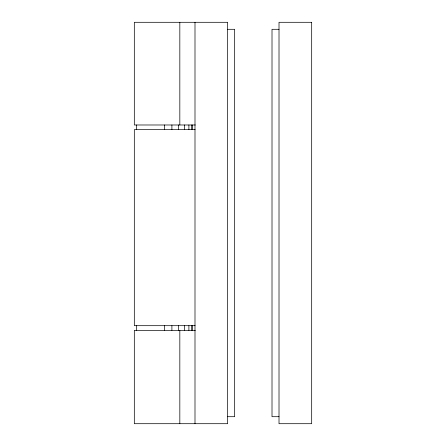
<?xml version="1.0" encoding="UTF-8"?>
<svg xmlns="http://www.w3.org/2000/svg" width="446" height="446" viewBox="0 0 446 446"><rect width="100%" height="100%" fill="white"/><g stroke="black" fill="none" stroke-linecap="round" stroke-linejoin="round"><path stroke-width="0.67" d="M227.666 29.302L234.668 29.302L234.668 416.698L227.666 416.698M279.012 29.302L272.01 29.302L272.01 416.698L279.012 416.698M195.337 124.986L134.318 124.986L134.318 22.3L227.666 22.3L227.666 423.7L134.318 423.7L134.318 330.352L195.337 330.352M195.114 129.652L134.318 129.652L134.318 325.686L195.114 325.686M194.997 22.3L194.997 423.7M192.644 124.986L192.644 129.652M192.644 325.686L192.644 330.352M191.685 124.986L191.685 129.652M191.685 325.686L191.685 330.352M188.892 124.986L188.892 129.652M188.892 325.686L188.892 330.352M184.443 124.986L184.443 129.652M184.443 325.686L184.443 330.352M179.827 22.3L179.827 124.986M179.827 330.352L179.827 423.7M178.651 124.986L178.651 129.652M178.651 325.686L178.651 330.352M171.9 124.986L171.9 129.652M171.9 325.686L171.9 330.352M164.658 124.986L164.658 129.652M164.658 325.686L164.658 330.352M136.671 124.986L136.671 129.652M136.671 325.686L136.671 330.352M311.682 22.3L279.012 22.3L279.012 423.7L311.682 423.7L311.682 22.3"/></g></svg>
